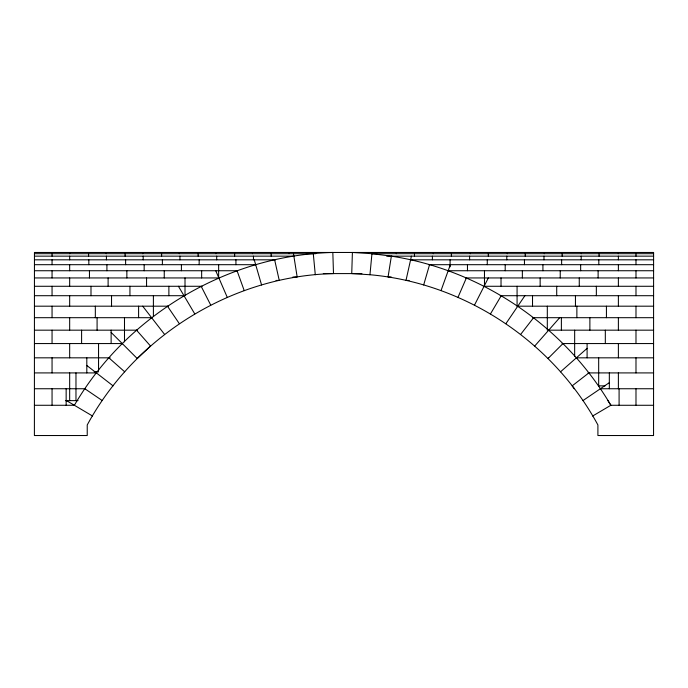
<?xml version="1.0" encoding="UTF-8"?>
<svg xmlns="http://www.w3.org/2000/svg" width="688" height="688" viewBox="0 0 688 688"><rect width="100%" height="100%" fill="white"/><g stroke="black" fill="none" stroke-linecap="round" stroke-linejoin="round"><path stroke-width="1.03" d="M34.4 405.275L74.373 405.275C127.16 314.708 228.038 255.067 332.829 252.47L333.491 273.592C232.14 275.931 135.433 335.942 87.23 424.96L87.23 435.53L34.4 435.53L34.452 252.47L653.6 252.47L653.548 435.53L597.906 435.53L597.906 424.96C552.662 341.394 464.71 283.06 369.955 274.736L372.062 252.47M592.626 416.034L610.858 405.275C564.53 326.267 481.884 270.117 391.369 256.151L388.058 277.023L391.274 277.023M411.415 256.151L405.989 280.446L409.154 280.446M423.662 284.978L429.553 264.691M441.017 290.62L450.348 264.691M457.984 297.336L466.378 277.943M474.496 305.102L488.334 277.943M490.492 313.891L501.242 295.702M505.904 323.67L524.901 295.702M520.661 334.394L533.613 317.693M534.731 346.021L559.697 317.693M562.973 343.561L548.035 358.508L548.714 357.829M560.531 371.812L587.096 348.377M588.859 372.913L572.167 385.865L574.256 388.746M582.891 400.631L609.336 382.648M34.452 253.7L315.766 253.7M369.955 274.736L351.74 273.592L352.402 252.47L371.941 253.7L653.6 253.7M34.452 256.151L293.871 256.151M386.673 256.151L653.6 256.151M34.452 259.823L275.527 259.823M410.598 259.823L653.6 259.823M34.452 264.691L255.678 264.691M428.727 264.691L653.6 264.691M34.452 270.737L237.523 270.737M448.172 270.737L653.6 270.737M323.317 273.592L361.922 273.592M292.907 277.023L297.173 277.023L293.484 253.7M34.452 277.943L218.861 277.943M465.552 277.943L653.6 277.943M276.026 280.446L279.251 280.446L274.641 259.823M34.452 286.277L202.134 286.277M484.085 286.277L653.6 286.277M34.452 295.702L183.988 295.702M500.279 295.702L653.6 295.702M34.452 306.186L168.121 306.186M517.772 306.186L653.6 306.186M34.452 317.693L151.627 317.693M532.374 317.693L653.6 317.693M34.452 330.171L137.11 330.171M548.697 330.171L653.6 330.171M34.452 343.561L122.266 343.561L137.204 358.508L150.509 346.021L136.534 330.171M562.07 343.561L653.6 343.561M34.452 357.829L110.149 357.829M576.381 357.829L653.6 357.829M94.179 371.812L98.547 371.812M34.452 372.913L96.38 372.913M588.034 372.913L653.6 372.913M598.508 385.865L605.07 385.865M34.452 388.746L85.527 388.746M600.366 388.746L653.6 388.746M65.403 400.631L78.088 400.631M610.514 405.275L653.6 405.275M371.941 253.7L391.369 256.151M66.151 400.407L92.562 416.034M102.013 400.407L84.865 388.746M86.808 365.483L113.073 385.865M108.859 357.829L124.709 371.812M111.129 332.424L122.455 343.759M142.7 306.186L164.57 334.394M167.459 306.186L179.336 323.67M607.771 400.407L610.858 405.275M178.416 286.277L194.747 313.891M201.145 286.277L210.734 305.102M215.748 270.737L227.255 297.336M237.059 270.737L244.223 290.62M254.268 259.823L261.578 284.978M313.289 253.7L315.285 274.736M635.987 253.7L635.987 256.151M635.987 259.823L635.987 264.691M635.987 270.737L635.987 277.943M635.987 286.277L635.987 295.702M635.987 306.186L635.987 317.693M635.987 330.171L635.987 343.561M635.987 357.829L635.987 372.913M635.987 388.746L635.987 405.275M619.088 388.746L619.088 405.275M618.383 252.47L618.383 253.7M618.383 256.151L618.383 259.823M618.383 264.691L618.383 270.737M618.383 277.943L618.383 286.277M618.383 295.702L618.383 306.186M618.383 317.693L618.383 330.171M618.383 343.561L618.383 357.829M618.383 372.913L618.383 388.746M609.336 372.913L609.336 388.746M606.429 306.186L606.429 317.693M605.32 330.171L605.32 343.561M599.067 253.7L599.067 256.151M598.809 259.823L598.809 264.691M598.672 357.829L598.672 385.865M598.113 270.737L598.113 277.943M596.35 286.277L596.35 295.702M589.883 317.693L589.883 330.171M587.096 343.561L587.096 357.829M581.377 252.47L581.377 253.7M581.188 256.151L581.188 259.823M580.655 264.691L580.655 270.737M579.262 277.943L579.262 286.277M576.871 306.186L576.871 317.693M575.452 295.702L575.452 306.186M574.661 330.171L574.661 356.375M562.148 253.7L562.148 256.151M561.632 259.823L561.632 264.691M561.382 317.693L561.382 330.171M560.23 270.737L560.23 277.943M556.712 286.277L556.712 295.702M547.313 306.186L547.313 330.214M544.38 252.47L544.38 253.7M543.984 256.151L543.984 259.823M542.927 264.691L542.927 270.737M540.149 277.943L540.149 286.277M532.521 295.702L532.521 306.186M525.228 253.7L525.228 256.151M524.454 259.823L524.454 264.691M522.355 270.737L522.355 277.943M517.075 286.277L517.075 306.401M507.374 252.47L507.374 253.7M506.789 256.151L506.789 259.823M505.198 264.691L505.198 270.737M501.027 277.943L501.027 286.277M488.308 253.7L488.308 256.151M487.267 259.823L487.267 264.691M484.472 270.737L484.472 286.105M470.377 252.47L470.377 253.7M469.594 256.151L469.594 259.823M467.47 264.691L467.47 270.737M451.388 253.7L451.388 256.151M450.09 259.823L450.09 266.824M433.371 252.47L433.371 253.7M432.399 256.151L432.399 259.823M414.468 253.7L414.468 256.151M396.365 252.47L396.365 253.7M289.046 252.47L289.046 253.7M271.167 253.7L271.167 256.151M253.451 256.151L253.451 259.823M252.487 252.47L252.487 253.7M235.932 259.823L235.932 264.691M234.642 253.7L234.642 256.151M218.646 264.691L218.646 278.064M216.694 256.151L216.694 259.823M215.92 252.47L215.92 253.7M201.653 270.737L201.653 277.943M199.159 259.823L199.159 264.691M198.127 253.7L198.127 256.151M185.012 277.943L185.012 295.685M181.408 264.691L181.408 270.737M179.938 256.151L179.938 259.823M179.362 252.47L179.362 253.7M168.878 286.277L168.878 295.702M164.251 270.737L164.251 277.943M162.385 259.823L162.385 264.691M161.611 253.7L161.611 256.151M153.398 295.702L153.398 316.471M146.561 277.943L146.561 286.277M144.162 264.691L144.162 270.737M143.181 256.151L143.181 259.823M142.794 252.47L142.794 253.7M138.598 306.186L138.598 317.693M129.937 286.277L129.937 295.702M126.859 270.737L126.859 277.943M125.612 259.823L125.612 264.691M125.096 253.7L125.096 256.151M124.494 317.693L124.494 341.79M111.533 295.702L111.533 306.186M111.129 330.171L111.129 343.561M108.111 277.943L108.111 286.277M106.915 264.691L106.915 270.737M106.425 256.151L106.425 259.823M106.236 252.47L106.236 253.7M98.547 343.561L98.547 370.815M97.085 317.693L97.085 330.171M95.331 306.186L95.331 317.693M90.997 286.277L90.997 295.702M89.457 270.737L89.457 277.943M88.829 259.823L88.829 264.691M88.58 253.7L88.58 256.151M86.808 357.829L86.808 372.913M81.597 330.171L81.597 343.561M75.972 372.913L75.972 400.631M69.669 252.47L69.669 253.7M69.669 256.151L69.669 259.823M69.669 264.691L69.669 270.737M69.669 277.943L69.669 286.277M69.669 295.702L69.669 306.186M69.669 317.693L69.669 330.171M69.669 343.561L69.669 357.829M69.669 372.913L69.669 400.631M66.151 388.746L66.151 405.275M52.056 253.7L52.056 256.151M52.056 259.823L52.056 264.691M52.056 270.737L52.056 277.943M52.056 286.277L52.056 295.702M52.056 306.186L52.056 317.693M52.056 330.171L52.056 343.561M52.056 357.829L52.056 372.913M52.056 388.746L52.056 405.275"/></g></svg>
